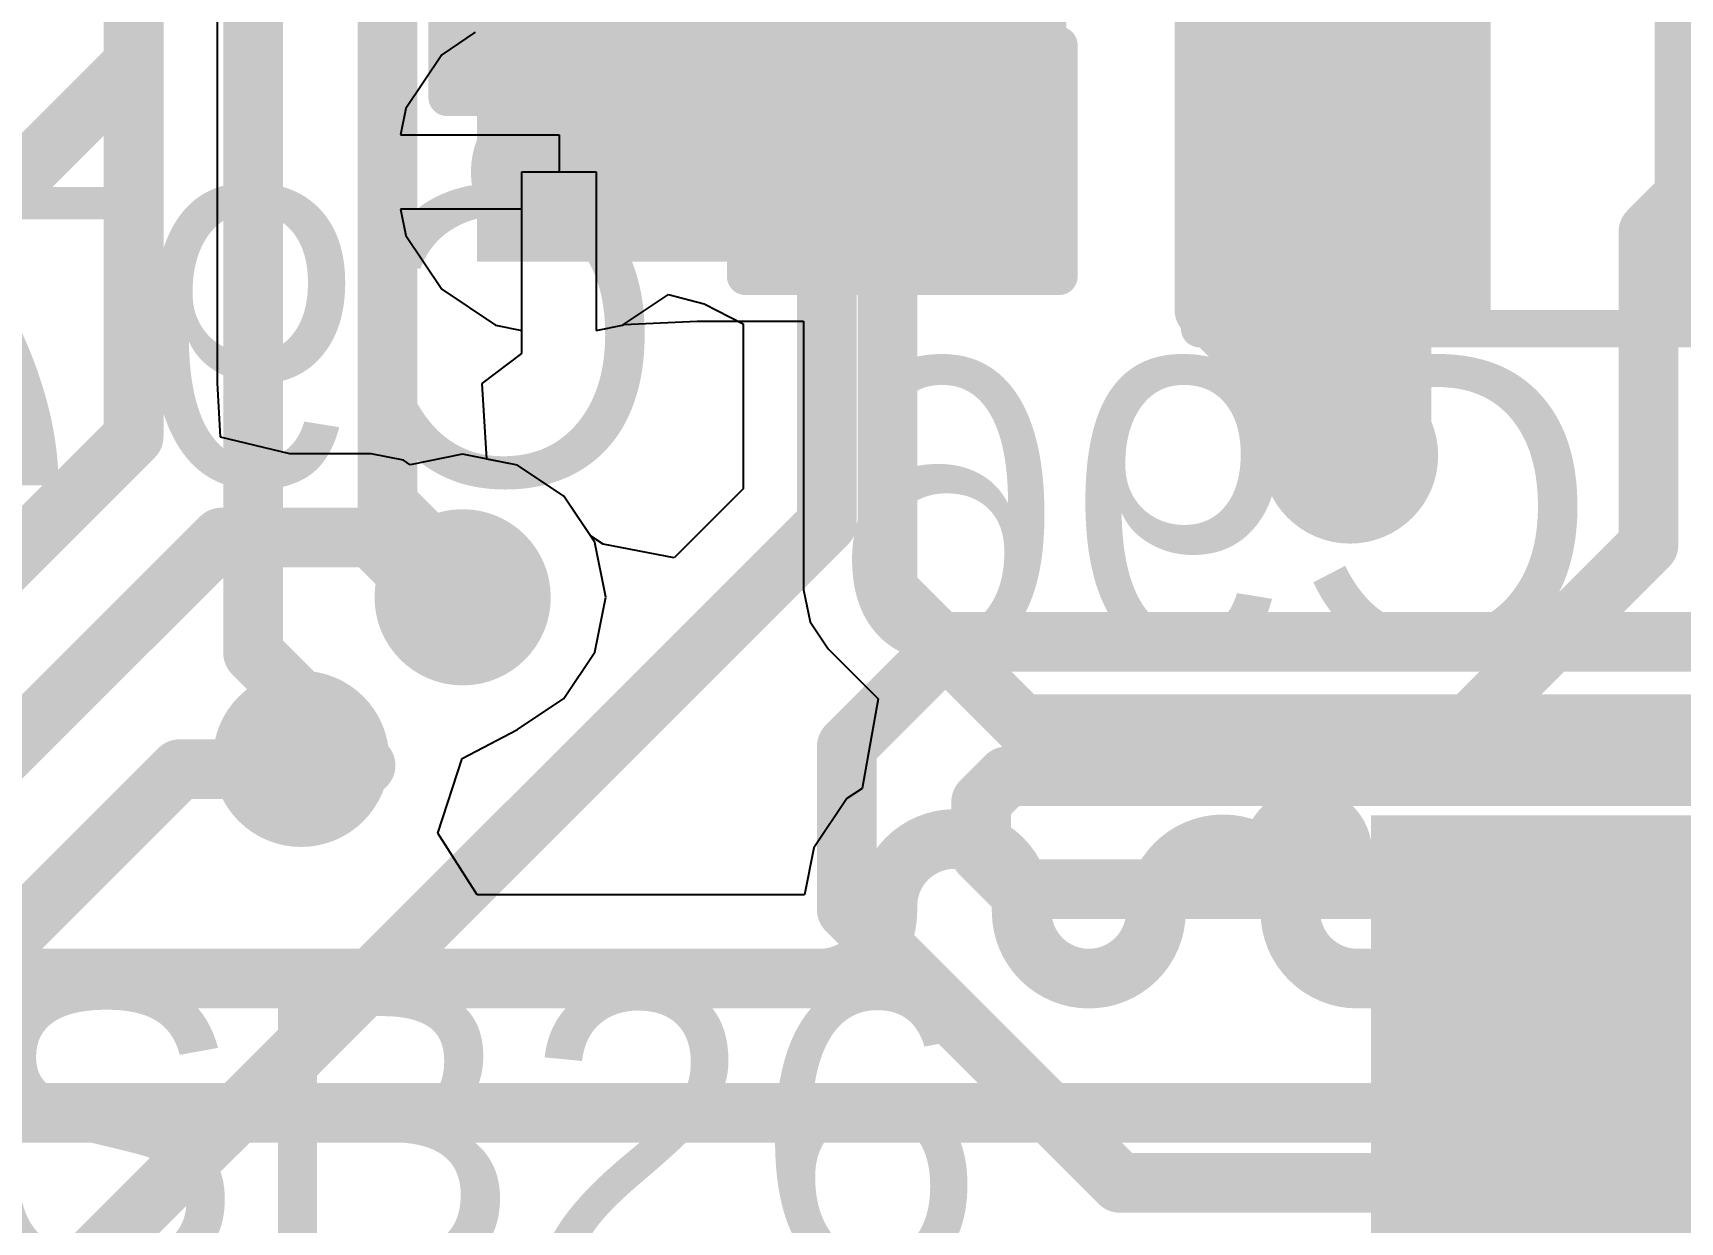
# Model space of a CAD drawing. Header units: millimetres. Extents: x -0.71 to 2.98, y -0.65 to 2.9.
# Drawn here: x 0.4405 to 0.6612, y 0.2702 to 0.4296 of the extents above; entities that cross this region are included whole.
import ezdxf

# ---------------------------------------------------------------- set-up
doc = ezdxf.new("R2010")
doc.units = ezdxf.units.MM
doc.header["$MEASUREMENT"] = 0
for name, color, linetype in [('BottomLayer', 5, 'Continuous'), ('BottomOverlay', 54, 'Continuous'), ('BottomPaste', 16, 'Continuous'), ('BottomSolder', 6, 'Continuous'), ('Mechanical2', 216, 'Continuous'), ('TopLayer', 1, 'Continuous'), ('TopOverlay', 2, 'Continuous'), ('TopPaste', 8, 'Continuous'), ('TopSolder', 216, 'Continuous'), ('ViaHoleLayer', 16, 'Continuous')]:
    doc.layers.add(name, color=color, linetype=linetype)
doc.styles.add('Arial', font='', dxfattribs={"height": 0.2})
doc.styles.get('Arial').set_extended_font_data('Arial')

# ---------------------------------------------------------------- blocks, each defined once
blk = doc.blocks.new('SOLDER_BRIDGE_57')
at = {"layer": 'TopLayer'}
for points in [[(-0.045, -0.0175), (-0.045, 0.0175), (-0.015, 0.0175), (-0.015, -0.0175)], [(0.015, -0.0175), (0.015, 0.0175), (0.045, 0.0175), (0.045, -0.0175)]]:
    blk.add_hatch(color=1, dxfattribs=at).paths.add_polyline_path(points)
at = {"layer": 'TopPaste'}
for points in [[(-0.045, -0.0175), (-0.045, 0.0175), (-0.015, 0.0175), (-0.015, -0.0175)], [(0.015, -0.0175), (0.015, 0.0175), (0.045, 0.0175), (0.045, -0.0175)]]:
    blk.add_hatch(color=8, dxfattribs=at).paths.add_polyline_path(points)
at = {"layer": 'TopSolder'}
for points in [[(-0.049, -0.0215), (-0.049, 0.0215), (-0.011, 0.0215), (-0.011, -0.0215)], [(0.011, -0.0215), (0.011, 0.0215), (0.049, 0.0215), (0.049, -0.0215)]]:
    blk.add_hatch(color=216, dxfattribs=at).paths.add_polyline_path(points)
at = {"layer": 'TopOverlay', "const_width": 0.005}
for points in [[(-0.05, 0.022), (0.05, 0.022)], [(-0.05, -0.022), (-0.05, 0.022)], [(0.05, -0.022), (0.05, 0.022)], [(-0.05, -0.022), (0.05, -0.022)]]:
    blk.add_lwpolyline(points, dxfattribs=at)
at = {"layer": 'TopOverlay', "const_width": 0.0025}
for points in [[(-0.05125, 0.022, 1), (-0.04875, 0.022, 1)], [(-0.05125, 0.022, 1), (-0.04875, 0.022, 1)], [(0.04875, 0.022, 1), (0.05125, 0.022, 1)], [(0.04875, 0.022, 1), (0.05125, 0.022, 1)], [(-0.05125, -0.022, 1), (-0.04875, -0.022, 1)], [(-0.05125, -0.022, 1), (-0.04875, -0.022, 1)], [(0.04875, -0.022, 1), (0.05125, -0.022, 1)], [(0.04875, -0.022, 1), (0.05125, -0.022, 1)]]:
    blk.add_lwpolyline(points, format="xyb", close=True, dxfattribs=at)
blk = doc.blocks.new('CAP_0402_B_204')
at = {"layer": 'BottomLayer'}
for points in [[(-0.009500000000000001, 0.0125), (-0.009499999999999998, -0.0125), (-0.0275, -0.0125), (-0.0275, 0.0125)], [(0.0275, 0.0125), (0.0275, -0.0125), (0.009500000000000001, -0.0125), (0.009499999999999998, 0.0125)]]:
    blk.add_hatch(color=5, dxfattribs=at).paths.add_polyline_path(points)
at = {"layer": 'BottomPaste'}
for points in [[(-0.009500000000000001, 0.0125), (-0.009499999999999998, -0.0125), (-0.0275, -0.0125), (-0.0275, 0.0125)], [(0.0275, 0.0125), (0.0275, -0.0125), (0.009500000000000001, -0.0125), (0.009499999999999998, 0.0125)]]:
    blk.add_hatch(color=16, dxfattribs=at).paths.add_polyline_path(points)
at = {"layer": 'BottomSolder'}
for points in [[(-0.007137800000000001, 0.0148622), (-0.007137799999999999, -0.0148622), (-0.0298622, -0.0148622), (-0.0298622, 0.0148622)], [(0.0298622, 0.0148622), (0.0298622, -0.0148622), (0.007137800000000001, -0.0148622), (0.007137799999999999, 0.0148622)]]:
    blk.add_hatch(color=6, dxfattribs=at).paths.add_polyline_path(points)
at = {"layer": 'BottomOverlay', "const_width": 0.005}
for points in [[(-0.031, -0.016), (-0.031, 0.016)], [(-0.011, 0.016), (-0.031, 0.016)], [(0.031, 0.016), (0.011, 0.016)], [(0.031, -0.016), (0.031, 0.016)], [(-0.011, -0.016), (-0.031, -0.016)], [(0.031, -0.016), (0.011, -0.016)]]:
    blk.add_lwpolyline(points, dxfattribs=at)
at = {"layer": 'BottomOverlay', "const_width": 0.0025}
for points in [[(-0.03225, 0.016, 1), (-0.02975, 0.016, 1)], [(-0.03225, 0.016, 1), (-0.02975, 0.016, 1)], [(-0.01225, 0.016, 1), (-0.00975, 0.016, 1)], [(0.00975, 0.016, 1), (0.01225, 0.016, 1)], [(0.02975, 0.016, 1), (0.03225, 0.016, 1)], [(0.02975, 0.016, 1), (0.03225, 0.016, 1)], [(-0.03225, -0.016, 1), (-0.02975, -0.016, 1)], [(-0.03225, -0.016, 1), (-0.02975, -0.016, 1)], [(-0.01225, -0.016, 1), (-0.00975, -0.016, 1)], [(0.00975, -0.016, 1), (0.01225, -0.016, 1)], [(0.02975, -0.016, 1), (0.03225, -0.016, 1)], [(0.02975, -0.016, 1), (0.03225, -0.016, 1)]]:
    blk.add_lwpolyline(points, format="xyb", close=True, dxfattribs=at)
blk = doc.blocks.new('CAP_0603_B_205')
at = {"layer": 'BottomLayer'}
for points in [[(-0.045, -0.0175), (-0.045, 0.0175), (-0.015, 0.0175), (-0.015, -0.0175)], [(0.015, -0.0175), (0.015, 0.0175), (0.045, 0.0175), (0.045, -0.0175)]]:
    blk.add_hatch(color=5, dxfattribs=at).paths.add_polyline_path(points)
at = {"layer": 'BottomPaste'}
for points in [[(-0.045, -0.0175), (-0.045, 0.0175), (-0.015, 0.0175), (-0.015, -0.0175)], [(0.015, -0.0175), (0.015, 0.0175), (0.045, 0.0175), (0.045, -0.0175)]]:
    blk.add_hatch(color=16, dxfattribs=at).paths.add_polyline_path(points)
at = {"layer": 'BottomSolder'}
for points in [[(-0.0473622, -0.0198622), (-0.0473622, 0.0198622), (-0.0126378, 0.0198622), (-0.0126378, -0.0198622)], [(0.0126378, -0.0198622), (0.0126378, 0.0198622), (0.0473622, 0.0198622), (0.0473622, -0.0198622)]]:
    blk.add_hatch(color=6, dxfattribs=at).paths.add_polyline_path(points)
at = {"layer": 'BottomOverlay', "const_width": 0.005}
for points in [[(-0.049, -0.021), (-0.049, 0.021)], [(-0.018, 0.021), (-0.049, 0.021)], [(0.049, 0.021), (0.018, 0.021)], [(0.049, -0.021), (0.049, 0.021)], [(-0.018, -0.021), (-0.049, -0.021)], [(0.049, -0.021), (0.018, -0.021)]]:
    blk.add_lwpolyline(points, dxfattribs=at)
at = {"layer": 'BottomOverlay', "const_width": 0.0025}
for points in [[(-0.05025, 0.021, 1), (-0.04775, 0.021, 1)], [(-0.05025, 0.021, 1), (-0.04775, 0.021, 1)], [(-0.01925, 0.021, 1), (-0.01675, 0.021, 1)], [(0.01675, 0.021, 1), (0.01925, 0.021, 1)], [(0.04775, 0.021, 1), (0.05025, 0.021, 1)], [(0.04775, 0.021, 1), (0.05025, 0.021, 1)], [(-0.05025, -0.021, 1), (-0.04775, -0.021, 1)], [(-0.05025, -0.021, 1), (-0.04775, -0.021, 1)], [(-0.01925, -0.021, 1), (-0.01675, -0.021, 1)], [(0.01675, -0.021, 1), (0.01925, -0.021, 1)], [(0.04775, -0.021, 1), (0.05025, -0.021, 1)], [(0.04775, -0.021, 1), (0.05025, -0.021, 1)]]:
    blk.add_lwpolyline(points, format="xyb", close=True, dxfattribs=at)
blk = doc.blocks.new('PCM1865DBTR_250')
at = {"layer": 'TopLayer'}
for points in [[(-0.14370075, 0.1437008), (-0.08464565, 0.1437008), (-0.08464565, 0.1318898), (-0.14370075, 0.1318898)], [(-0.14370075, 0.1240158), (-0.08464565, 0.1240158), (-0.08464565, 0.1122048), (-0.14370075, 0.1122048)], [(-0.14370075, 0.1043307), (-0.08464565, 0.1043307), (-0.08464565, 0.0925197), (-0.14370075, 0.0925197)]]:
    blk.add_hatch(color=1, dxfattribs=at).paths.add_polyline_path(points)
at = {"layer": 'TopPaste'}
for points in [[(-0.14370075, 0.1437008), (-0.08464565, 0.1437008), (-0.08464565, 0.1318898), (-0.14370075, 0.1318898)], [(-0.14370075, 0.1240158), (-0.08464565, 0.1240158), (-0.08464565, 0.1122048), (-0.14370075, 0.1122048)], [(-0.14370075, 0.1043307), (-0.08464565, 0.1043307), (-0.08464565, 0.0925197), (-0.14370075, 0.0925197)]]:
    blk.add_hatch(color=8, dxfattribs=at).paths.add_polyline_path(points)
at = {"layer": 'TopSolder'}
for points in [[(-0.14770075, 0.1477008), (-0.08064565, 0.1477008), (-0.08064565, 0.1278898), (-0.14770075, 0.1278898)], [(-0.14770075, 0.1280158), (-0.08064565, 0.1280158), (-0.08064565, 0.1082048), (-0.14770075, 0.1082048)], [(-0.14770075, 0.1083307), (-0.08064565, 0.1083307), (-0.08064565, 0.0885197), (-0.14770075, 0.0885197)]]:
    blk.add_hatch(color=216, dxfattribs=at).paths.add_polyline_path(points)
at = {"layer": 'TopOverlay'}
for points, const_width in [([(-0.1525676, 0.1427953, 1), (-0.1597788, 0.1427953, 1)], 0.01), ([(-0.1622788, 0.1427953, 1), (-0.1572788, 0.1427953, 1)], 0.005), ([(-0.1550676, 0.1427953, 1), (-0.1500676, 0.1427953, 1)], 0.005)]:
    blk.add_lwpolyline(points, format="xyb", close=True, dxfattribs=dict(at, const_width=const_width))

msp = doc.modelspace()

# ---------------------------------------------------------------- hatches: boundary and pattern name
at = {"layer": 'BottomLayer'}
msp.add_hatch(color=5, dxfattribs=at).paths.add_polyline_path([(0.5, 0.399), (0.579, 0.399), (0.579, 0.4460002), (0.5, 0.4460002)])
h = msp.add_hatch(color=5, dxfattribs=at)
edge = h.paths.add_edge_path()
edge.add_arc((0.511, 0.411), 0.011811, 0, 360)
h = msp.add_hatch(color=5, dxfattribs=at)
edge = h.paths.add_edge_path()
edge.add_arc((0.617, 0.373), 0.011811, 0, 360)
h = msp.add_hatch(color=5, dxfattribs=at)
edge = h.paths.add_edge_path()
edge.add_arc((0.498086, 0.3539892), 0.011811, 0, 360)
h = msp.add_hatch(color=5, dxfattribs=at)
edge = h.paths.add_edge_path()
edge.add_arc((0.476433, 0.3323362), 0.011811, 0, 360)
at = {"layer": 'BottomSolder'}
h = msp.add_hatch(color=6, dxfattribs=at)
edge = h.paths.add_edge_path()
edge.add_arc((0.511, 0.411), 0.0079055, 0, 360)
h = msp.add_hatch(color=6, dxfattribs=at)
edge = h.paths.add_edge_path()
edge.add_arc((0.617, 0.373), 0.0079055, 0, 360)
h = msp.add_hatch(color=6, dxfattribs=at)
edge = h.paths.add_edge_path()
edge.add_arc((0.498086, 0.3539892), 0.0079055, 0, 360)
h = msp.add_hatch(color=6, dxfattribs=at)
edge = h.paths.add_edge_path()
edge.add_arc((0.476433, 0.3323362), 0.0079055, 0, 360)
at = {"layer": 'TopLayer'}
h = msp.add_hatch(color=1, dxfattribs=at)
edge = h.paths.add_edge_path()
edge.add_arc((0.511, 0.411), 0.011811, 0, 360)
h = msp.add_hatch(color=1, dxfattribs=at)
edge = h.paths.add_edge_path()
edge.add_arc((0.617, 0.373), 0.011811, 0, 360)
h = msp.add_hatch(color=1, dxfattribs=at)
edge = h.paths.add_edge_path()
edge.add_arc((0.498086, 0.3539892), 0.011811, 0, 360)
h = msp.add_hatch(color=1, dxfattribs=at)
edge = h.paths.add_edge_path()
edge.add_arc((0.476433, 0.3323362), 0.011811, 0, 360)
at = {"layer": 'TopSolder'}
h = msp.add_hatch(color=216, dxfattribs=at)
edge = h.paths.add_edge_path()
edge.add_arc((0.511, 0.411), 0.0079055, 0, 360)
h = msp.add_hatch(color=216, dxfattribs=at)
edge = h.paths.add_edge_path()
edge.add_arc((0.617, 0.373), 0.0079055, 0, 360)
h = msp.add_hatch(color=216, dxfattribs=at)
edge = h.paths.add_edge_path()
edge.add_arc((0.498086, 0.3539892), 0.0079055, 0, 360)
h = msp.add_hatch(color=216, dxfattribs=at)
edge = h.paths.add_edge_path()
edge.add_arc((0.476433, 0.3323362), 0.0079055, 0, 360)
at = {"layer": 'ViaHoleLayer'}
h = msp.add_hatch(color=16, dxfattribs=at)
edge = h.paths.add_edge_path()
edge.add_arc((0.511, 0.411), 0.0059055, 0, 360)
h = msp.add_hatch(color=16, dxfattribs=at)
edge = h.paths.add_edge_path()
edge.add_arc((0.617, 0.373), 0.0059055, 0, 360)
h = msp.add_hatch(color=16, dxfattribs=at)
edge = h.paths.add_edge_path()
edge.add_arc((0.498086, 0.3539892), 0.0059055, 0, 360)
h = msp.add_hatch(color=16, dxfattribs=at)
edge = h.paths.add_edge_path()
edge.add_arc((0.476433, 0.3323362), 0.0059055, 0, 360)

# ---------------------------------------------------------------- linework, layer by layer
at = {"layer": 'BottomLayer'}
for p, q in [((0.506, 0.3866774), (0.506, 0.411)), ((0.506, 0.411), (0.516, 0.411)), ((0.516, 0.411), (0.516, 0.3897563)), ((0.5196791, 0.3905674), (0.5295001, 0.3909999)), ((0.5295001, 0.3909999), (0.5295001, 0.391)), ((0.5295001, 0.391), (0.5437845, 0.391)), ((0.5437845, 0.391), (0.5437845, 0.3550005)), ((0.516, 0.3897563), (0.5195102, 0.3904545)), ((0.5195102, 0.3904545), (0.5196791, 0.3905674)), ((0.5007038, 0.3826599), (0.506, 0.3866774)), ((0.5013066, 0.3725281), (0.5007038, 0.3826599)), ((0.5054257, 0.3717087), (0.5013066, 0.3725281)), ((0.511648, 0.3675512), (0.5054257, 0.3717087)), ((0.5158055, 0.3613289), (0.511648, 0.3675512)), ((0.5172655, 0.3539892), (0.5158055, 0.3613289)), ((0.5158055, 0.3466495), (0.5172655, 0.3539892)), ((0.5437845, 0.3550005), (0.5437844, 0.355)), ((0.5437844, 0.355), (0.5446382, 0.350708)), ((0.5446382, 0.350708), (0.5470694, 0.3470694)), ((0.511648, 0.3404272), (0.5158055, 0.3466495)), ((0.5470694, 0.3470694), (0.553771, 0.3403678)), ((0.5054258, 0.3362697), (0.511648, 0.3404272)), ((0.553771, 0.3403678), (0.5516226, 0.3283741)), ((0.4980238, 0.3323691), (0.5054258, 0.3362697)), ((0.494767, 0.322382), (0.4980238, 0.3323691)), ((0.5495813, 0.3270101), (0.5451609, 0.3203945)), ((0.5516226, 0.3283741), (0.5495813, 0.3270101)), ((0.5000198, 0.3140909), (0.494767, 0.322382)), ((0.5451609, 0.3203945), (0.5439071, 0.3140909)), ((0.5439071, 0.3140909), (0.5000198, 0.3140909))]:
    msp.add_line(p, q, dxfattribs=at)
at = {"layer": 'BottomLayer', "const_width": 0.008}
for points in [[(0.454, 0.4255442), (0.454, 0.6114618)], [(0.47, 0.3465334), (0.47, 0.518)], [(0.488, 0.3664865), (0.488, 0.5105442)], [(0.5975, 0.3925), (0.5975, 0.479)], [(0.657, 0.403), (0.7045, 0.4505)], [(0.4184559, 0.3900001), (0.454, 0.4255442)], [(0.552, 0.416), (0.555, 0.416)], [(0.555, 0.4155), (0.555, 0.416)], [(0.555, 0.355), (0.555, 0.4155)], [(0.555, 0.4155), (0.568, 0.4025)], [(0.657, 0.361), (0.657, 0.403)], [(0.5975, 0.3925), (0.617, 0.373)], [(0.488, 0.3664865), (0.498086, 0.3564005)], [(0.633, 0.337), (0.657, 0.361)], [(0.498086, 0.3539892), (0.498086, 0.3564005)], [(0.555, 0.355), (0.573, 0.337)], [(0.47, 0.3465334), (0.4850767, 0.3314567)], [(0.573, 0.337), (0.633, 0.337)], [(0.633, 0.337), (0.701, 0.337)], [(0.5550005, 0.3118754), (0.5550005, 0.3125909)], [(0.5730005, 0.3118754), (0.5730005, 0.3125909)], [(0.5910005, 0.3118754), (0.5910005, 0.3118764)], [(0.6090005, 0.3118754), (0.6090005, 0.3118764)], [(0.4329993, 0.3028754), (0.4549998, 0.3028754)], [(0.4549998, 0.3028754), (0.542, 0.3028754)], [(0.542, 0.3028754), (0.5460005, 0.3028754)], [(0.6180005, 0.3028754), (0.669, 0.3028754)], [(0.350669, 0.2848754), (0.7308754, 0.2848754)]]:
    msp.add_lwpolyline(points, dxfattribs=at)
at = {"layer": 'BottomLayer', "const_width": 0.004}
for points in [[(0.452, 0.4255442, 1), (0.456, 0.4255442, 1)], [(0.452, 0.4255442, 1), (0.456, 0.4255442, 1)], [(0.55, 0.416, 1), (0.554, 0.416, 1)], [(0.553, 0.416, 1), (0.557, 0.416, 1)], [(0.553, 0.416, 1), (0.557, 0.416, 1)], [(0.553, 0.4155, 1), (0.557, 0.4155, 1)], [(0.553, 0.4155, 1), (0.557, 0.4155, 1)], [(0.553, 0.4155, 1), (0.557, 0.4155, 1)], [(0.566, 0.4025, 1), (0.57, 0.4025, 1)], [(0.655, 0.403, 1), (0.659, 0.403, 1)], [(0.655, 0.403, 1), (0.659, 0.403, 1)], [(0.5955, 0.3925, 1), (0.5995, 0.3925, 1)], [(0.5955, 0.3925, 1), (0.5995, 0.3925, 1)], [(0.615, 0.373, 1), (0.619, 0.373, 1)], [(0.486, 0.3664865, 1), (0.49, 0.3664865, 1)], [(0.486, 0.3664865, 1), (0.49, 0.3664865, 1)], [(0.655, 0.361, 1), (0.659, 0.361, 1)], [(0.655, 0.361, 1), (0.659, 0.361, 1)], [(0.496086, 0.3564005, 1), (0.500086, 0.3564005, 1)], [(0.496086, 0.3564005, 1), (0.500086, 0.3564005, 1)], [(0.496086, 0.3539892, 1), (0.500086, 0.3539892, 1)], [(0.553, 0.355, 1), (0.557, 0.355, 1)], [(0.553, 0.355, 1), (0.557, 0.355, 1)], [(0.468, 0.3465334, 1), (0.472, 0.3465334, 1)], [(0.468, 0.3465334, 1), (0.472, 0.3465334, 1)], [(0.571, 0.337, 1), (0.575, 0.337, 1)], [(0.571, 0.337, 1), (0.575, 0.337, 1)], [(0.631, 0.337, 1), (0.635, 0.337, 1)], [(0.631, 0.337, 1), (0.635, 0.337, 1)], [(0.631, 0.337, 1), (0.635, 0.337, 1)], [(0.4830767, 0.3314567, 1), (0.4870767, 0.3314567, 1)], [(0.5530005, 0.3125909, 1), (0.5570005, 0.3125909, 1)], [(0.5530005, 0.3125909, 1), (0.5570005, 0.3125909, 1)], [(0.5530005, 0.3118754, 1), (0.5570005, 0.3118754, 1)], [(0.5530005, 0.3118754, 1), (0.5570005, 0.3118754, 1)], [(0.5710005, 0.3125909, 1), (0.5750005, 0.3125909, 1)], [(0.5710005, 0.3125909, 1), (0.5750005, 0.3125909, 1)], [(0.5710005, 0.3118754, 1), (0.5750005, 0.3118754, 1)], [(0.5710005, 0.3118754, 1), (0.5750005, 0.3118754, 1)], [(0.5890005, 0.3118764, 1), (0.5930005, 0.3118764, 1)], [(0.5890005, 0.3118764, 1), (0.5930005, 0.3118764, 1)], [(0.5890005, 0.3118754, 1), (0.5930005, 0.3118754, 1)], [(0.5890005, 0.3118754, 1), (0.5930005, 0.3118754, 1)], [(0.6070005, 0.3118764, 1), (0.6110005, 0.3118764, 1)], [(0.6070005, 0.3118764, 1), (0.6110005, 0.3118764, 1)], [(0.6070005, 0.3118754, 1), (0.6110005, 0.3118754, 1)], [(0.6070005, 0.3118754, 1), (0.6110005, 0.3118754, 1)], [(0.4529998, 0.3028754, 1), (0.4569998, 0.3028754, 1)], [(0.4529998, 0.3028754, 1), (0.4569998, 0.3028754, 1)], [(0.54, 0.3028754, 1), (0.544, 0.3028754, 1)], [(0.54, 0.3028754, 1), (0.544, 0.3028754, 1)], [(0.5440005, 0.3028754, 1), (0.5480005, 0.3028754, 1)], [(0.5440005, 0.3028754, 1), (0.5480005, 0.3028754, 1)], [(0.6160005, 0.3028754, 1), (0.6200005, 0.3028754, 1)], [(0.6160005, 0.3028754, 1), (0.6200005, 0.3028754, 1)]]:
    msp.add_lwpolyline(points, format="xyb", close=True, dxfattribs=at)
at = {"layer": 'BottomLayer', "const_width": 0.008}
for points in [[(0.5550005, 0.3125909, -0.9999999999999999), (0.5730005, 0.3125909)], [(0.5910005, 0.3118764, -0.9999999999999999), (0.6090005, 0.3118764)], [(0.5550005, 0.3118754, -0.4142135623730951), (0.5460005, 0.3028754)], [(0.5910005, 0.3118754, -0.9999999999999999), (0.5730005, 0.3118754)], [(0.6180005, 0.3028754, -0.4142135623730951), (0.6090005, 0.3118754)]]:
    msp.add_lwpolyline(points, format="xyb", dxfattribs=at)
at = {"layer": 'Mechanical2', "const_width": 0.01}
msp.add_lwpolyline([(2.9733456, 1.1270623, 1), (-0.5699614, 1.1270623, 1)], format="xyb", close=True, dxfattribs=at)
at = {"layer": 'TopLayer'}
for p, q in [((0.4652155, 0.3827393), (0.4652155, 0.494)), ((0.4997845, 0.4297379), (0.4952751, 0.4267249)), ((0.4952751, 0.4267249), (0.4904545, 0.4195102)), ((0.4904545, 0.4195102), (0.4897563, 0.416)), ((0.4897563, 0.416), (0.511, 0.416)), ((0.511, 0.416), (0.511, 0.411)), ((0.511, 0.411), (0.516, 0.411)), ((0.516, 0.411), (0.516, 0.3897563)), ((0.506, 0.406), (0.4897563, 0.406)), ((0.4897563, 0.406), (0.4904545, 0.4024898)), ((0.506, 0.3897563), (0.506, 0.406)), ((0.4904545, 0.4024898), (0.4952751, 0.3952751)), ((0.4952751, 0.3952751), (0.5024898, 0.3904545)), ((0.5195102, 0.3904545), (0.5256597, 0.3945633)), ((0.5256597, 0.3945633), (0.5304572, 0.393342)), ((0.5304572, 0.393342), (0.5356597, 0.3906474)), ((0.5024898, 0.3904545), (0.506, 0.3897563)), ((0.516, 0.3897563), (0.5195102, 0.3904545)), ((0.5356597, 0.3906474), (0.5356597, 0.3685208)), ((0.4656153, 0.3754486), (0.4652155, 0.3827393)), ((0.4749483, 0.3732155), (0.4656153, 0.3754486)), ((0.4858474, 0.3732155), (0.4749483, 0.3732155)), ((0.4858479, 0.3732156), (0.4858474, 0.3732155)), ((0.4901399, 0.3723618), (0.4858479, 0.3732156)), ((0.498086, 0.3731687), (0.4910322, 0.3717656)), ((0.5054257, 0.3717087), (0.498086, 0.3731687)), ((0.4910322, 0.3717656), (0.4901399, 0.3723618)), ((0.511648, 0.3675512), (0.5054257, 0.3717087)), ((0.5152127, 0.3622161), (0.511648, 0.3675512)), ((0.5356597, 0.3685208), (0.5264107, 0.3592718)), ((0.5169132, 0.3611141), (0.5152127, 0.3622161)), ((0.5264107, 0.3592718), (0.5169132, 0.3611141))]:
    msp.add_line(p, q, dxfattribs=at)
for points, const_width in [([(0.511, 0.411), (0.511, 0.541)], 0.008), ([(0.454, 0.3755442), (0.454, 0.5003137)], 0.008), ([(0.5468752, 0.3638752), (0.5468752, 0.471)], 0.008), ([(0.6168341, 0.412), (0.6169171, 0.411917)], 0.022), ([(0.6169171, 0.3730829), (0.6169171, 0.411917)], 0.022), ([(0.6169171, 0.3730829), (0.617, 0.373)], 0.022), ([(0.3724558, 0.294), (0.454, 0.3755442)], 0.008), ([(0.445, 0.262), (0.5468752, 0.3638752)], 0.008), ([(0.3657377, 0.262), (0.4657377, 0.362)], 0.008), ([(0.4657377, 0.362), (0.4858479, 0.362)], 0.008), ([(0.4858479, 0.362), (0.4938587, 0.3539892)], 0.008), ([(0.4938587, 0.3539892), (0.498086, 0.3539892)], 0.008), ([(0.549571, 0.3340268), (0.5635443, 0.3480001)], 0.008), ([(0.5635443, 0.3480001), (0.6830001, 0.3480001)], 0.008), ([(0.549571, 0.3120881), (0.549571, 0.3340268)], 0.008), ([(0.4750478, 0.330951), (0.476433, 0.3323362)], 0.008), ([(0.3731935, 0.244), (0.4601445, 0.330951)], 0.008), ([(0.4601445, 0.330951), (0.4750478, 0.330951)], 0.008), ([(0.567571, 0.326571), (0.5710001, 0.3300001)], 0.008), ([(0.5710001, 0.3300001), (0.6904559, 0.3300001)], 0.008), ([(0.567571, 0.3195439), (0.567571, 0.326571)], 0.008), ([(0.567571, 0.3195439), (0.5722573, 0.3148576)], 0.008), ([(0.5722573, 0.3148576), (0.6533457, 0.3148576)], 0.008), ([(0.549571, 0.3120881), (0.5861716, 0.2754875)], 0.008), ([(0.6533456, 0.2951725), (0.7196917, 0.2951725)], 0.008), ([(0.5861716, 0.2754875), (0.6533457, 0.2754875)], 0.008)]:
    msp.add_lwpolyline(points, dxfattribs=dict(at, const_width=const_width))
for points, const_width in [([(0.6113341, 0.412, 1), (0.6223341, 0.412, 1)], 0.011), ([(0.6114171, 0.411917, 1), (0.6224171, 0.411917, 1)], 0.011), ([(0.6114171, 0.411917, 1), (0.6224171, 0.411917, 1)], 0.011), ([(0.509, 0.411, 1), (0.513, 0.411, 1)], 0.004), ([(0.6114171, 0.3730829, 1), (0.6224171, 0.3730829, 1)], 0.011), ([(0.6114171, 0.3730829, 1), (0.6224171, 0.3730829, 1)], 0.011), ([(0.6115, 0.373, 1), (0.6225, 0.373, 1)], 0.011), ([(0.452, 0.3755442, 1), (0.456, 0.3755442, 1)], 0.004), ([(0.452, 0.3755442, 1), (0.456, 0.3755442, 1)], 0.004), ([(0.5448752, 0.3638752, 1), (0.5488752, 0.3638752, 1)], 0.004), ([(0.5448752, 0.3638752, 1), (0.5488752, 0.3638752, 1)], 0.004), ([(0.4637377, 0.362, 1), (0.4677377, 0.362, 1)], 0.004), ([(0.4637377, 0.362, 1), (0.4677377, 0.362, 1)], 0.004), ([(0.4838479, 0.362, 1), (0.4878479, 0.362, 1)], 0.004), ([(0.4838479, 0.362, 1), (0.4878479, 0.362, 1)], 0.004), ([(0.4918587, 0.3539892, 1), (0.4958587, 0.3539892, 1)], 0.004), ([(0.4918587, 0.3539892, 1), (0.4958587, 0.3539892, 1)], 0.004), ([(0.496086, 0.3539892, 1), (0.500086, 0.3539892, 1)], 0.004), ([(0.5615443, 0.3480001, 1), (0.5655443, 0.3480001, 1)], 0.004), ([(0.5615443, 0.3480001, 1), (0.5655443, 0.3480001, 1)], 0.004), ([(0.547571, 0.3340268, 1), (0.551571, 0.3340268, 1)], 0.004), ([(0.547571, 0.3340268, 1), (0.551571, 0.3340268, 1)], 0.004), ([(0.474433, 0.3323362, 1), (0.478433, 0.3323362, 1)], 0.004), ([(0.4581445, 0.330951, 1), (0.4621445, 0.330951, 1)], 0.004), ([(0.4581445, 0.330951, 1), (0.4621445, 0.330951, 1)], 0.004), ([(0.4730478, 0.330951, 1), (0.4770478, 0.330951, 1)], 0.004), ([(0.4730478, 0.330951, 1), (0.4770478, 0.330951, 1)], 0.004), ([(0.5690001, 0.3300001, 1), (0.5730001, 0.3300001, 1)], 0.004), ([(0.5690001, 0.3300001, 1), (0.5730001, 0.3300001, 1)], 0.004), ([(0.565571, 0.326571, 1), (0.569571, 0.326571, 1)], 0.004), ([(0.565571, 0.326571, 1), (0.569571, 0.326571, 1)], 0.004), ([(0.565571, 0.3195439, 1), (0.569571, 0.3195439, 1)], 0.004), ([(0.565571, 0.3195439, 1), (0.569571, 0.3195439, 1)], 0.004), ([(0.5702573, 0.3148576, 1), (0.5742573, 0.3148576, 1)], 0.004), ([(0.5702573, 0.3148576, 1), (0.5742573, 0.3148576, 1)], 0.004), ([(0.6513457, 0.3148576, 1), (0.6553457, 0.3148576, 1)], 0.004), ([(0.547571, 0.3120881, 1), (0.551571, 0.3120881, 1)], 0.004), ([(0.547571, 0.3120881, 1), (0.551571, 0.3120881, 1)], 0.004), ([(0.6513456, 0.2951725, 1), (0.6553456, 0.2951725, 1)], 0.004), ([(0.5841716, 0.2754875, 1), (0.5881716, 0.2754875, 1)], 0.004), ([(0.5841716, 0.2754875, 1), (0.5881716, 0.2754875, 1)], 0.004), ([(0.6513457, 0.2754875, 1), (0.6553457, 0.2754875, 1)], 0.004)]:
    msp.add_lwpolyline(points, format="xyb", close=True, dxfattribs=dict(at, const_width=const_width))

# ---------------------------------------------------------------- block references
at = {"rotation": 270}
for name, p in [('CAP_0603_B_205', (0.557, 0.446)), ('CAP_0402_B_204', (0.512, 0.452))]:
    msp.add_blockref(name, p, dxfattribs=at)
for name, p in [('SOLDER_BRIDGE_57', (0.6468341, 0.412)), ('PCM1865DBTR_250', (0.7675189, 0.1770623))]:
    msp.add_blockref(name, p)

# ---------------------------------------------------------------- texts
at = {"layer": 'BottomOverlay', "style": 'Arial', "text_generation_flag": 2}
for s, p in [('C97', (0.5253161, 0.3690065)), ('C96', (0.6503161, 0.3460065))]:
    msp.add_text(s, height=0.04, dxfattribs=at).set_placement(p)
at = {"layer": 'TopOverlay', "style": 'Arial'}
msp.add_text('SB26', height=0.04, dxfattribs=at).set_placement((0.4315065, 0.262198))

doc.saveas('drawing.dxf')
